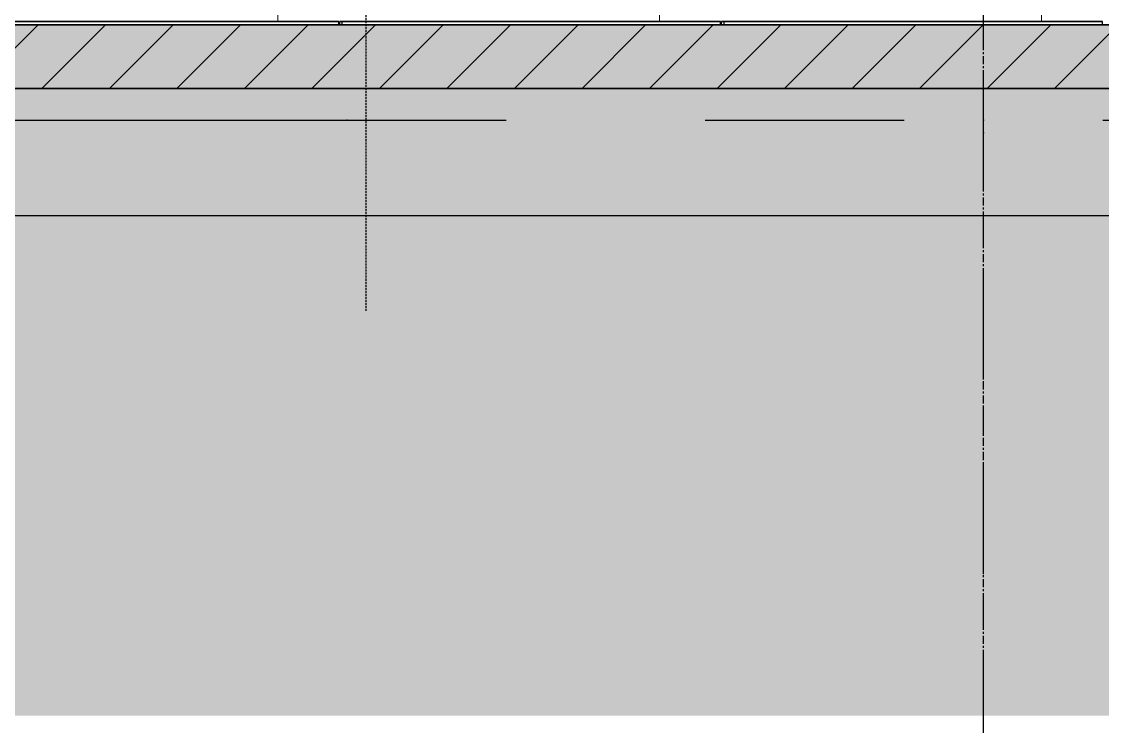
# Model space of a CAD drawing. Header units: millimetres. Extents: x -4391136 to -1798569, y -886572 to -291056.
# Drawn here: x -2376742 to -2375044, y -395694 to -394585 of the extents above; entities that cross this region are included whole.
import ezdxf
from ezdxf.enums import TextEntityAlignment as Align

# ---------------------------------------------------------------- set-up
doc = ezdxf.new("R2010")
doc.units = ezdxf.units.MM
doc.set_wipeout_variables(frame=1)
for name, pattern in [('CENTER', [50.8, 31.75, -6.35, 6.35, -6.35]), ('Grid Line', [22.225, 12.7, -3.175, 3.175, -3.175]), ('HIDDEN2', [4.7625, 3.175, -1.5875]), ('TA_GL_000.70000', [1.925, 0.7, -0.175, 0.175, -0.175, 0.7]), ('TA_GL_005.00000', [13.75, 5, -1.25, 1.25, -1.25, 5])]:
    doc.linetypes.add(name, pattern=pattern)
doc.layers.add('000 - 0_HIDE_OBJ_FRAMING_DEF_DIMS', color=7, linetype='Continuous', plot=False)
for name, color, linetype in [('000 - 0_SYM_DWG_GRID-BUBBLE_MAIN_COLOR_1', 7, 'Continuous'), ('000 - 0_SYM_DWG_GRIDLINE_MAIN_COLOR_251', 7, 'Continuous'), ('000 - 0_SYM_DWG_LEVEL_TEXT', 7, 'Continuous'), ('000 - CONCRETE_COL_CUT_COLOR_1', 7, 'Continuous'), ('000 - CONCRETE_COL_CUT_COLOR_3', 7, 'Continuous'), ('000 - CONCRETE_COL_CUT_COLOR_5', 7, 'Continuous'), ('000 - CONCRETE_COL_HATCH_', 7, 'Continuous'), ('000 - CONCRETE_COL_WIPEOUT_', 7, 'Continuous'), ('000 - CONCRETE_EX_BUILDING_MAIN_COLOR_1', 7, 'Continuous'), ('000 - GRID', 7, 'CENTER')]:
    doc.layers.add(name, color=color, linetype=linetype)
doc.styles.add('Arial', font='arial.ttf', dxfattribs={"height": 1500})
doc.styles.add('Arial_1', font='arial.ttf', dxfattribs={"height": 2000})
doc.styles.add('TA', font='', dxfattribs={"height": 4.5})
doc.styles.get('TA').set_extended_font_data('Cordia New')

# ---------------------------------------------------------------- blocks, each defined once
blk = doc.blocks.new('*U2081')
at = {"layer": '000 - 0_SYM_DWG_GRIDLINE_MAIN_COLOR_251', "color": 7, "linetype": 'ByBlock', "ltscale": 5}
blk.add_line((20, 0), (-295.4, 0), dxfattribs=at)
at = {"layer": '000 - 0_SYM_DWG_GRIDLINE_MAIN_COLOR_251', "color": 7}
blk.add_point((0, 0), dxfattribs=at)
at = {"color": 7, "style": 'TA', "flags": 1}
blk.add_attdef('LOCATION', (6, -6), '', height=4.5, rotation=270, dxfattribs=at)
at = {"layer": '000 - 0_SYM_DWG_GRID-BUBBLE_MAIN_COLOR_1', "color": 7, "style": 'Arial'}
blk.add_attdef('GRID-HEAD', text='', height=4, rotation=90, dxfattribs=at).set_placement((41.25, 0), align=Align.MIDDLE_CENTER)
blk = doc.blocks.new('*U1703')
at = {"color": 7}
blk.add_point((0, 0), dxfattribs=at)
at = {"layer": '000 - 0_SYM_DWG_LEVEL_TEXT', "color": 7, "style": 'Arial_1'}
for tag, p in [('LV_NAME_1', (-151.775, 11.925)), ('LV_NAME_2', (-151.787, 6.835)), ('LV_NAME_3', (-151.798, 1.744))]:
    blk.add_attdef(tag, p, '', height=3, dxfattribs=at)
blk = doc.blocks.new('*U2082')
at = {"layer": '000 - 0_SYM_DWG_GRIDLINE_MAIN_COLOR_251', "color": 7, "linetype": 'ByBlock', "ltscale": 5}
blk.add_line((20, 0), (-494.694, 0), dxfattribs=at)
at = {"layer": '000 - 0_SYM_DWG_GRIDLINE_MAIN_COLOR_251', "color": 7}
blk.add_point((0, 0), dxfattribs=at)
at = {"color": 7, "style": 'TA', "flags": 1}
blk.add_attdef('LOCATION', (6, -6), '', height=4.5, rotation=270, dxfattribs=at)
blk = doc.blocks.new('W-1-PP17-ENT2_REV00_20260527-170750_ELEVATION_4_DIMS')
at = {"color": 7, "xscale": 50, "yscale": 50, "zscale": 50}
blk.add_blockref('*U1703', (0, 101090), dxfattribs=at)
at = {"layer": '000 - 0_SYM_DWG_GRIDLINE_MAIN_COLOR_251', "color": 7, "linetype": 'TA_GL_005.00000', "xscale": 50, "yscale": 50, "zscale": 50, "rotation": 180}
blk.add_blockref('*U2082', (-1000, 101090), dxfattribs=at)
at = {"layer": '000 - GRID', "color": 7, "linetype": 'TA_GL_000.70000', "xscale": 50.00000000000038, "yscale": 50.00000000000038, "zscale": 50.00000000000038, "rotation": 270}
blk.add_blockref('*U2081', (0, 101070), dxfattribs=at)
blk = doc.blocks.new('W-1-PP17-ENT2_REV00_20260527-170750_ELEVATION_4_ST')
at = {"layer": '000 - 0_HIDE_OBJ_FRAMING_DEF_DIMS', "color": 7, "linetype": 'Grid Line'}
blk.add_line((0, 100000), (0, 117795.9), dxfattribs=at)
at = {"layer": '000 - CONCRETE_EX_BUILDING_MAIN_COLOR_1', "color": 7, "linetype": 'HIDDEN2', "lineweight": -3}
blk.add_line((-970, 100790), (-970, 102290), dxfattribs=at)
blk = doc.blocks.new('*U1826')
at = {"layer": '000 - CONCRETE_COL_HATCH_'}
h = blk.add_hatch(dxfattribs=at)
h.set_pattern_fill('EARTH', scale=0.5, angle=45)
h.set_pattern_definition([(45, (-51429.9847, -845959.6076), (0, 4.49012806), [3.175, -3.175]), (45, (-51430.8266, -845958.7657), (0, 4.49012806), [3.175, -3.175]), (45, (-51431.6685, -845957.9238), (0, 4.49012806), [3.175, -3.175]), (135, (-51431.6685, -845957.3625), (-4.49012806, 0), [3.175, -3.175]), (135, (-51430.8266, -845956.5206), (-4.49012806, 0), [3.175, -3.175]), (135, (-51429.9847, -845955.6787), (-4.49012806, 0), [3.175, -3.175])])
h.paths.add_polyline_path([(0, 0), (11704.1, 0), (11704.1, 451.2), (9960.4, 451.2), (9960.4, 636.2), (-2223.8, 636.2), (-15483.5, 786.2), (-19506.8, 786.2), (-19506.8, 0), (-975.3, 0)])
blk = doc.blocks.new('Earth Pit - Earth Pit-19125014-ENTRANCE 2 - ENLARGE ELEVATION 4')
at = {"layer": '000 - CONCRETE_EX_BUILDING_MAIN_COLOR_1', "color": 7}
for p, q in [((495378.9, 101245), (495078.9, 101245)), ((495078.9, 101245), (495378.9, 101245)), ((495348.9, 101245), (495108.9, 101245)), ((495318.9, 101245), (495138.9, 101245)), ((495288.9, 101245), (495168.9, 101245)), ((495258.9, 101245), (495198.9, 101245))]:
    blk.add_line(p, q, dxfattribs=at)
blk = doc.blocks.new('DPA_Drainage Gutter_Landscape PP17_REV B - DPA_Drainage Gutter_Landscape PP17_REV B-36085769-ENTRANCE 2 - ENLARGE ELEVATION 4')
at = {"layer": '000 - CONCRETE_EX_BUILDING_MAIN_COLOR_1', "color": 7}
for p, q in [((495632.7, 101245), (495037.7, 101245)), ((495041, 101245), (495636, 101245)), ((495146.9, 101245), (495116.9, 101245)), ((495118.4, 101245), (495148.4, 101245)), ((495148.3, 101245), (495118.4, 101245)), ((495149.9, 101245), (495119.9, 101245)), ((495148.3, 101245), (495146.9, 101245)), ((495148.4, 101245), (495149.9, 101245)), ((495155.3, 101245), (495153.9, 101245)), ((495153.9, 101245), (495183.9, 101245)), ((495155.3, 101245), (495185.3, 101245)), ((495156.9, 101245), (495155.4, 101245)), ((495155.4, 101245), (495185.4, 101245)), ((495186.9, 101245), (495156.9, 101245)), ((495185.3, 101245), (495183.9, 101245)), ((495185.4, 101245), (495186.9, 101245)), ((495192.3, 101245), (495190.9, 101245)), ((495220.9, 101245), (495190.9, 101245)), ((495222.3, 101245), (495192.3, 101245)), ((495193.9, 101245), (495192.4, 101245)), ((495192.4, 101245), (495222.4, 101245)), ((495223.9, 101245), (495193.9, 101245)), ((495222.3, 101245), (495220.9, 101245)), ((495222.4, 101245), (495223.9, 101245)), ((495229.3, 101245), (495227.9, 101245)), ((495227.9, 101245), (495257.9, 101245)), ((495229.3, 101245), (495259.3, 101245)), ((495230.9, 101245), (495229.4, 101245)), ((495229.4, 101245), (495259.4, 101245)), ((495260.9, 101245), (495230.9, 101245)), ((495259.3, 101245), (495257.9, 101245)), ((495259.4, 101245), (495260.9, 101245)), ((495266.3, 101245), (495264.9, 101245)), ((495294.9, 101245), (495264.9, 101245)), ((495296.3, 101245), (495266.3, 101245)), ((495267.9, 101245), (495266.4, 101245)), ((495266.4, 101245), (495296.4, 101245)), ((495297.9, 101245), (495267.9, 101245)), ((495296.3, 101245), (495294.9, 101245)), ((495296.4, 101245), (495297.9, 101245)), ((495303.3, 101245), (495301.9, 101245)), ((495301.9, 101245), (495331.9, 101245)), ((495303.3, 101245), (495333.3, 101245)), ((495304.9, 101245), (495303.4, 101245)), ((495303.4, 101245), (495333.4, 101245)), ((495334.9, 101245), (495304.9, 101245)), ((495333.3, 101245), (495331.9, 101245)), ((495333.4, 101245), (495334.9, 101245)), ((495338.9, 101245), (495368.9, 101245)), ((495338.9, 101245), (495340.3, 101245)), ((495340.3, 101245), (495370.3, 101245)), ((495341.9, 101245), (495340.4, 101245)), ((495340.4, 101245), (495370.4, 101245)), ((495371.9, 101245), (495341.9, 101245)), ((495368.9, 101245), (495370.3, 101245)), ((495370.4, 101245), (495371.9, 101245)), ((495375.9, 101245), (495377.3, 101245)), ((495405.9, 101245), (495375.9, 101245)), ((495407.3, 101245), (495377.3, 101245)), ((495377.4, 101245), (495407.4, 101245)), ((495378.9, 101245), (495377.4, 101245)), ((495408.9, 101245), (495378.9, 101245)), ((495405.9, 101245), (495407.3, 101245)), ((495407.4, 101245), (495408.9, 101245)), ((495412.9, 101245), (495442.9, 101245)), ((495412.9, 101245), (495414.3, 101245)), ((495414.3, 101245), (495444.3, 101245)), ((495415.9, 101245), (495414.4, 101245)), ((495414.4, 101245), (495444.4, 101245)), ((495445.9, 101245), (495415.9, 101245)), ((495442.9, 101245), (495444.3, 101245)), ((495444.4, 101245), (495445.9, 101245)), ((495449.9, 101245), (495451.3, 101245)), ((495479.9, 101245), (495449.9, 101245)), ((495481.3, 101245), (495451.3, 101245)), ((495451.4, 101245), (495481.4, 101245)), ((495452.9, 101245), (495451.4, 101245)), ((495482.9, 101245), (495452.9, 101245)), ((495479.9, 101245), (495481.3, 101245)), ((495481.9, 101245), (495482.9, 101245)), ((495486.9, 101245), (495516.9, 101245)), ((495486.9, 101245), (495488.3, 101245)), ((495488.3, 101245), (495518.3, 101245)), ((495489.9, 101245), (495488.4, 101245)), ((495488.4, 101245), (495518.4, 101245)), ((495519.9, 101245), (495489.9, 101245)), ((495516.9, 101245), (495518.3, 101245)), ((495518.4, 101245), (495519.9, 101245)), ((495523.9, 101245), (495525.3, 101245)), ((495553.9, 101245), (495523.9, 101245)), ((495555.3, 101245), (495525.3, 101245)), ((495525.4, 101245), (495555.4, 101245)), ((495526.9, 101245), (495525.4, 101245)), ((495556.9, 101245), (495526.9, 101245)), ((495553.9, 101245), (495555.3, 101245)), ((495555.4, 101245), (495556.9, 101245)), ((495560.9, 101245), (495590.9, 101245)), ((495560.9, 101245), (495562.3, 101245)), ((495562.3, 101245), (495592.3, 101245)), ((495563.9, 101245), (495562.4, 101245)), ((495562.4, 101245), (495592.4, 101245)), ((495593.9, 101245), (495563.9, 101245)), ((495590.9, 101245), (495592.3, 101245)), ((495592.4, 101245), (495593.9, 101245)), ((495597.9, 101245), (495625.9, 101245)), ((495599.3, 101245), (495597.9, 101245)), ((495627.3, 101245), (495599.3, 101245)), ((495600.9, 101245), (495599.4, 101245)), ((495599.4, 101245), (495627.4, 101245)), ((495628.9, 101245), (495600.9, 101245)), ((495625.9, 101245), (495627.3, 101245)), ((495627.4, 101245), (495628.9, 101245)), ((495636, 101245), (495632.7, 101245)), ((495636, 101240), (495636, 101245)), ((496232.4, 101245), (495637.4, 101245)), ((495637.4, 101245), (495640.8, 101245)), ((495637.4, 101240), (495637.4, 101245)), ((495640.8, 101245), (496235.8, 101245)), ((495640.8, 101245), (495640.8, 101240)), ((495646.1, 101245), (495644.6, 101245)), ((495644.6, 101245), (495672.6, 101245)), ((495674.1, 101245), (495646.1, 101245)), ((495647.7, 101245), (495646.2, 101245)), ((495646.2, 101245), (495674.2, 101245)), ((495675.7, 101245), (495647.7, 101245)), ((495672.6, 101245), (495674.1, 101245)), ((495674.2, 101245), (495675.7, 101245)), ((495681.1, 101245), (495679.6, 101245)), ((495679.6, 101245), (495709.6, 101245)), ((495681.1, 101245), (495711.1, 101245)), ((495682.7, 101245), (495681.2, 101245)), ((495681.2, 101245), (495711.2, 101245)), ((495712.7, 101245), (495682.7, 101245)), ((495711.1, 101245), (495709.6, 101245)), ((495711.2, 101245), (495712.7, 101245)), ((495718.1, 101245), (495716.6, 101245)), ((495746.6, 101245), (495716.6, 101245)), ((495748.1, 101245), (495718.1, 101245)), ((495719.7, 101245), (495718.2, 101245)), ((495718.2, 101245), (495748.2, 101245)), ((495749.7, 101245), (495719.7, 101245)), ((495748.1, 101245), (495746.6, 101245)), ((495748.2, 101245), (495749.7, 101245)), ((495755.1, 101245), (495753.6, 101245)), ((495753.6, 101245), (495783.6, 101245)), ((495755.1, 101245), (495785.1, 101245)), ((495756.7, 101245), (495755.2, 101245)), ((495755.2, 101245), (495785.2, 101245)), ((495786.6, 101245), (495756.7, 101245)), ((495785.1, 101245), (495783.6, 101245)), ((495785.2, 101245), (495786.6, 101245)), ((495792.1, 101245), (495790.6, 101245)), ((495820.6, 101245), (495790.6, 101245)), ((495822.1, 101245), (495792.1, 101245)), ((495793.6, 101245), (495792.2, 101245)), ((495792.2, 101245), (495822.2, 101245)), ((495823.6, 101245), (495793.6, 101245)), ((495822.1, 101245), (495820.6, 101245)), ((495822.2, 101245), (495823.6, 101245)), ((495829.1, 101245), (495827.6, 101245)), ((495827.6, 101245), (495857.6, 101245)), ((495829.1, 101245), (495859.1, 101245)), ((495830.6, 101245), (495829.2, 101245)), ((495829.2, 101245), (495859.2, 101245)), ((495860.6, 101245), (495830.6, 101245)), ((495859.1, 101245), (495857.6, 101245)), ((495859.2, 101245), (495860.6, 101245)), ((495866.1, 101245), (495864.6, 101245)), ((495894.6, 101245), (495864.6, 101245)), ((495896.1, 101245), (495866.1, 101245)), ((495867.6, 101245), (495866.2, 101245)), ((495866.2, 101245), (495896.2, 101245)), ((495897.6, 101245), (495867.6, 101245)), ((495896.1, 101245), (495894.6, 101245)), ((495896.2, 101245), (495897.6, 101245)), ((495903.1, 101245), (495901.6, 101245)), ((495901.6, 101245), (495931.6, 101245)), ((495903.1, 101245), (495933.1, 101245)), ((495904.6, 101245), (495903.2, 101245)), ((495903.2, 101245), (495933.2, 101245)), ((495934.6, 101245), (495904.6, 101245)), ((495933.1, 101245), (495931.6, 101245)), ((495933.2, 101245), (495934.6, 101245)), ((495938.6, 101245), (495968.6, 101245)), ((495938.6, 101245), (495940.1, 101245)), ((495940.1, 101245), (495969.6, 101245)), ((495941.6, 101245), (495940.2, 101245)), ((495940.2, 101245), (495970.2, 101245)), ((495971.6, 101245), (495941.6, 101245)), ((495968.6, 101245), (495969.6, 101245)), ((495970.2, 101245), (495971.6, 101245)), ((495975.6, 101245), (495977.1, 101245)), ((496005.6, 101245), (495975.6, 101245)), ((496007.1, 101245), (495977.1, 101245)), ((495977.2, 101245), (496007.2, 101245)), ((495978.6, 101245), (495977.2, 101245)), ((496008.6, 101245), (495978.6, 101245)), ((496005.6, 101245), (496007.1, 101245)), ((496007.2, 101245), (496008.6, 101245)), ((496012.6, 101245), (496042.6, 101245)), ((496012.6, 101245), (496014.1, 101245)), ((496014.1, 101245), (496044.1, 101245)), ((496015.6, 101245), (496014.2, 101245)), ((496014.2, 101245), (496044.2, 101245)), ((496045.6, 101245), (496015.6, 101245)), ((496042.6, 101245), (496044.1, 101245)), ((496044.2, 101245), (496045.6, 101245)), ((496049.6, 101245), (496051.1, 101245)), ((496079.6, 101245), (496049.6, 101245)), ((496081.1, 101245), (496051.1, 101245)), ((496051.2, 101245), (496081.2, 101245)), ((496052.6, 101245), (496051.2, 101245)), ((496082.6, 101245), (496052.6, 101245)), ((496079.6, 101245), (496081.1, 101245)), ((496081.2, 101245), (496082.6, 101245)), ((496086.6, 101245), (496116.6, 101245)), ((496086.6, 101245), (496088.1, 101245)), ((496088.1, 101245), (496118.1, 101245)), ((496089.6, 101245), (496088.2, 101245)), ((496088.2, 101245), (496118.2, 101245)), ((496119.6, 101245), (496089.6, 101245)), ((496116.6, 101245), (496118.1, 101245)), ((496118.2, 101245), (496119.6, 101245)), ((496123.6, 101245), (496125.1, 101245)), ((496153.6, 101245), (496123.6, 101245)), ((496155.1, 101245), (496125.1, 101245)), ((496125.2, 101245), (496155.2, 101245)), ((496126.6, 101245), (496125.2, 101245)), ((496156.6, 101245), (496126.6, 101245)), ((496153.6, 101245), (496155.1, 101245)), ((496155.2, 101245), (496156.6, 101245)), ((496160.6, 101245), (496190.6, 101245)), ((496160.6, 101245), (496162.1, 101245)), ((496162.1, 101245), (496192.1, 101245)), ((496163.6, 101245), (496162.2, 101245)), ((496162.2, 101245), (496192.2, 101245)), ((496193.6, 101245), (496163.6, 101245)), ((496190.6, 101245), (496192.1, 101245)), ((496192.2, 101245), (496193.6, 101245)), ((496197.6, 101245), (496225.6, 101245)), ((496199.1, 101245), (496197.6, 101245)), ((496227.1, 101245), (496199.1, 101245)), ((496200.6, 101245), (496199.2, 101245)), ((496199.2, 101245), (496227.2, 101245)), ((496228.6, 101245), (496200.6, 101245)), ((496225.6, 101245), (496227.1, 101245)), ((496227.2, 101245), (496228.6, 101245)), ((496235.8, 101245), (496232.4, 101245)), ((496235.8, 101240), (496235.8, 101245)), ((496832.2, 101245), (496237.2, 101245)), ((496237.2, 101245), (496240.6, 101245)), ((496237.2, 101240), (496237.2, 101245)), ((496240.6, 101245), (496835.6, 101245)), ((496240.6, 101245), (496240.6, 101240)), ((496245.9, 101245), (496244.4, 101245)), ((496244.4, 101245), (496272.4, 101245)), ((496273.9, 101245), (496245.9, 101245)), ((496247.4, 101245), (496245.9, 101245)), ((496245.9, 101245), (496273.9, 101245)), ((496275.4, 101245), (496247.4, 101245)), ((496272.4, 101245), (496273.9, 101245)), ((496273.9, 101245), (496275.4, 101245)), ((496280.9, 101245), (496279.4, 101245)), ((496279.4, 101245), (496309.4, 101245)), ((496282.4, 101245), (496280.9, 101245)), ((496280.9, 101245), (496310.9, 101245)), ((496280.9, 101245), (496310.9, 101245)), ((496312.4, 101245), (496282.4, 101245)), ((496310.9, 101245), (496309.4, 101245)), ((496310.9, 101245), (496312.4, 101245)), ((496317.9, 101245), (496316.4, 101245)), ((496346.4, 101245), (496316.4, 101245)), ((496319.4, 101245), (496317.9, 101245)), ((496317.9, 101245), (496347.9, 101245)), ((496347.9, 101245), (496317.9, 101245)), ((496349.4, 101245), (496319.4, 101245)), ((496347.9, 101245), (496346.4, 101245)), ((496347.9, 101245), (496349.4, 101245)), ((496354.9, 101245), (496353.4, 101245)), ((496353.4, 101245), (496383.4, 101245)), ((496356.4, 101245), (496354.9, 101245)), ((496354.9, 101245), (496384.9, 101245)), ((496354.9, 101245), (496384.9, 101245)), ((496386.4, 101245), (496356.4, 101245)), ((496384.9, 101245), (496383.4, 101245)), ((496384.9, 101245), (496386.4, 101245)), ((496391.9, 101245), (496390.4, 101245)), ((496420.4, 101245), (496390.4, 101245)), ((496393.4, 101245), (496391.9, 101245)), ((496391.9, 101245), (496421.9, 101245)), ((496421.9, 101245), (496391.9, 101245)), ((496423.4, 101245), (496393.4, 101245)), ((496421.9, 101245), (496420.4, 101245)), ((496421.9, 101245), (496423.4, 101245)), ((496428.9, 101245), (496427.4, 101245)), ((496427.4, 101245), (496457.2, 101245)), ((496430.4, 101245), (496428.9, 101245)), ((496428.9, 101245), (496458.9, 101245)), ((496428.9, 101245), (496458.9, 101245)), ((496460.4, 101245), (496430.4, 101245)), ((496458.9, 101245), (496457.4, 101245)), ((496458.9, 101245), (496460.4, 101245)), ((496465.9, 101245), (496464.4, 101245)), ((496494.4, 101245), (496464.4, 101245)), ((496467.4, 101245), (496465.9, 101245)), ((496465.9, 101245), (496495.9, 101245)), ((496495.9, 101245), (496465.9, 101245)), ((496497.4, 101245), (496467.4, 101245)), ((496495.9, 101245), (496494.4, 101245)), ((496495.9, 101245), (496497.4, 101245)), ((496502.9, 101245), (496501.4, 101245)), ((496501.4, 101245), (496531.4, 101245)), ((496504.4, 101245), (496502.9, 101245)), ((496502.9, 101245), (496532.9, 101245)), ((496502.9, 101245), (496532.9, 101245)), ((496534.4, 101245), (496504.4, 101245)), ((496532.9, 101245), (496531.4, 101245)), ((496532.9, 101245), (496534.4, 101245)), ((496538.4, 101245), (496568.4, 101245)), ((496538.4, 101245), (496539.9, 101245)), ((496541.4, 101245), (496539.9, 101245)), ((496539.9, 101245), (496569.9, 101245)), ((496539.9, 101245), (496569.9, 101245)), ((496571.4, 101245), (496541.4, 101245)), ((496568.4, 101245), (496569.9, 101245)), ((496569.9, 101245), (496571.4, 101245)), ((496575.4, 101245), (496576.9, 101245)), ((496605.4, 101245), (496575.4, 101245)), ((496576.9, 101245), (496606.9, 101245)), ((496578.4, 101245), (496576.9, 101245)), ((496606.9, 101245), (496576.9, 101245)), ((496608.4, 101245), (496578.4, 101245)), ((496605.4, 101245), (496606.9, 101245)), ((496606.9, 101245), (496608.4, 101245)), ((496612.4, 101245), (496642.4, 101245)), ((496612.4, 101245), (496613.9, 101245)), ((496615.4, 101245), (496613.9, 101245)), ((496613.9, 101245), (496643.9, 101245)), ((496613.9, 101245), (496643.9, 101245)), ((496645.4, 101245), (496615.4, 101245)), ((496642.4, 101245), (496643.9, 101245)), ((496643.9, 101245), (496645.4, 101245)), ((496649.4, 101245), (496650.9, 101245)), ((496679.4, 101245), (496649.4, 101245)), ((496650.9, 101245), (496680.9, 101245)), ((496652.4, 101245), (496650.9, 101245)), ((496680.9, 101245), (496650.9, 101245)), ((496682.4, 101245), (496652.4, 101245)), ((496679.4, 101245), (496680.9, 101245)), ((496680.9, 101245), (496682.4, 101245)), ((496686.4, 101245), (496716.4, 101245)), ((496686.4, 101245), (496687.9, 101245)), ((496689.4, 101245), (496687.9, 101245)), ((496687.9, 101245), (496717.9, 101245)), ((496687.9, 101245), (496717.9, 101245)), ((496719.4, 101245), (496689.4, 101245)), ((496716.4, 101245), (496717.9, 101245)), ((496717.9, 101245), (496719.4, 101245)), ((496723.4, 101245), (496724.9, 101245)), ((496753.4, 101245), (496723.4, 101245)), ((496724.9, 101245), (496754.9, 101245)), ((496726.4, 101245), (496724.9, 101245)), ((496754.9, 101245), (496724.9, 101245)), ((496756.4, 101245), (496726.4, 101245)), ((496753.4, 101245), (496754.9, 101245)), ((496754.9, 101245), (496756.4, 101245)), ((496760.4, 101245), (496790.4, 101245)), ((496760.4, 101245), (496761.9, 101245)), ((496763.4, 101245), (496761.9, 101245)), ((496761.9, 101245), (496791.9, 101245)), ((496761.9, 101245), (496791.9, 101245)), ((496793.4, 101245), (496763.4, 101245)), ((496790.4, 101245), (496791.9, 101245)), ((496791.9, 101245), (496793.4, 101245)), ((496797.4, 101245), (496825.4, 101245)), ((496798.9, 101245), (496797.4, 101245)), ((496826.9, 101245), (496798.9, 101245)), ((496800.4, 101245), (496798.9, 101245)), ((496798.9, 101245), (496826.9, 101245)), ((496828.4, 101245), (496800.4, 101245)), ((496825.4, 101245), (496826.9, 101245)), ((496826.9, 101245), (496828.4, 101245)), ((496835.6, 101245), (496832.2, 101245)), ((496835.6, 101240), (496835.6, 101245))]:
    blk.add_line(p, q, dxfattribs=at)
blk = doc.blocks.new('DPA_Drainage Gutter_Landscape PP17_REV B - DPA_Drainage Gutter_Landscape PP17_REV B-V128-ENTRANCE 2 - ENLARGE ELEVATION 4')
at = {"layer": '000 - CONCRETE_EX_BUILDING_MAIN_COLOR_1', "color": 7}
for p, q in [((495047.1, 101245), (494452.1, 101245)), ((494452.1, 101245), (495047.1, 101245)), ((494487.1, 101245), (494459.1, 101245)), ((494459.1, 101245), (494487.1, 101245)), ((494459.1, 101245), (494487.1, 101245)), ((494487.1, 101245), (494459.1, 101245)), ((494494.1, 101245), (494524.1, 101245)), ((494524.1, 101245), (494494.1, 101245)), ((494524.1, 101245), (494494.1, 101245)), ((494524.1, 101245), (494494.1, 101245)), ((494561.1, 101245), (494531.1, 101245)), ((494531.1, 101245), (494561.1, 101245)), ((494531.1, 101245), (494561.1, 101245)), ((494531.1, 101245), (494561.1, 101245)), ((494568.1, 101245), (494598, 101245)), ((494598, 101245), (494568.1, 101245)), ((494598, 101245), (494568.1, 101245)), ((494598, 101245), (494568.1, 101245)), ((494635.1, 101245), (494605.1, 101245)), ((494605.1, 101245), (494635.1, 101245)), ((494605.1, 101245), (494635.1, 101245)), ((494605.1, 101245), (494635.1, 101245)), ((494642.1, 101245), (494672.1, 101245)), ((494672.1, 101245), (494642.1, 101245)), ((494672.1, 101245), (494642.1, 101245)), ((494672.1, 101245), (494642.1, 101245)), ((494709.1, 101245), (494679.1, 101245)), ((494679.1, 101245), (494709.1, 101245)), ((494679.1, 101245), (494709.1, 101245)), ((494679.1, 101245), (494709.1, 101245)), ((494716.1, 101245), (494746.1, 101245)), ((494746.1, 101245), (494716.1, 101245)), ((494746.1, 101245), (494716.1, 101245)), ((494746.1, 101245), (494716.1, 101245)), ((494753.1, 101245), (494783.1, 101245)), ((494783.1, 101245), (494753.1, 101245)), ((494783.1, 101245), (494753.1, 101245)), ((494783.1, 101245), (494753.1, 101245)), ((494820.1, 101245), (494790.1, 101245)), ((494790.1, 101245), (494820.1, 101245)), ((494790.1, 101245), (494820.1, 101245)), ((494790.1, 101245), (494820.1, 101245)), ((494827.1, 101245), (494857.1, 101245)), ((494857.1, 101245), (494827.1, 101245)), ((494857.1, 101245), (494827.1, 101245)), ((494857.1, 101245), (494827.1, 101245)), ((494894.1, 101245), (494864.1, 101245)), ((494864.1, 101245), (494894.1, 101245)), ((494864.1, 101245), (494894.1, 101245)), ((494864.1, 101245), (494894.1, 101245)), ((494901.1, 101245), (494931.1, 101245)), ((494931.1, 101245), (494901.1, 101245)), ((494931.1, 101245), (494901.1, 101245)), ((494931.1, 101245), (494901.1, 101245)), ((494968.1, 101245), (494938.1, 101245)), ((494938.1, 101245), (494968.1, 101245)), ((494938.1, 101245), (494968.1, 101245)), ((494938.1, 101245), (494968.1, 101245)), ((494975.1, 101245), (495005.1, 101245)), ((495005.1, 101245), (494975.1, 101245)), ((495005.1, 101245), (494975.1, 101245)), ((495005.1, 101245), (494975.1, 101245)), ((495040.1, 101245), (495012.1, 101245)), ((495012.1, 101245), (495040.1, 101245)), ((495040.1, 101245), (495012.1, 101245)), ((495012.1, 101245), (495040.1, 101245)), ((495528.9, 101245), (495051.9, 101245)), ((495051.9, 101245), (495528.9, 101245)), ((495086.9, 101245), (495058.9, 101245)), ((495058.9, 101245), (495086.9, 101245)), ((495058.9, 101245), (495086.9, 101245)), ((495086.9, 101245), (495058.9, 101245)), ((495093.9, 101245), (495123.9, 101245)), ((495123.9, 101245), (495093.9, 101245)), ((495123.9, 101245), (495093.9, 101245)), ((495123.9, 101245), (495093.9, 101245)), ((495160.9, 101245), (495130.9, 101245)), ((495130.9, 101245), (495160.9, 101245)), ((495130.9, 101245), (495160.9, 101245)), ((495130.9, 101245), (495160.9, 101245)), ((495167.9, 101245), (495197.9, 101245)), ((495197.9, 101245), (495167.9, 101245)), ((495197.9, 101245), (495167.9, 101245)), ((495197.9, 101245), (495167.9, 101245)), ((495234.9, 101245), (495204.9, 101245)), ((495204.9, 101245), (495234.9, 101245)), ((495204.9, 101245), (495234.9, 101245)), ((495204.9, 101245), (495234.9, 101245)), ((495241.9, 101245), (495271.9, 101245)), ((495271.9, 101245), (495241.9, 101245)), ((495271.9, 101245), (495241.9, 101245)), ((495271.9, 101245), (495241.9, 101245)), ((495308.9, 101245), (495278.9, 101245)), ((495278.9, 101245), (495308.9, 101245)), ((495278.9, 101245), (495308.9, 101245)), ((495278.9, 101245), (495308.9, 101245)), ((495315.9, 101245), (495345.9, 101245)), ((495345.9, 101245), (495315.9, 101245)), ((495345.9, 101245), (495315.9, 101245)), ((495345.9, 101245), (495315.9, 101245)), ((495352.9, 101245), (495382.9, 101245)), ((495382.9, 101245), (495352.9, 101245)), ((495382.9, 101245), (495352.9, 101245)), ((495382.9, 101245), (495352.9, 101245)), ((495419.9, 101245), (495389.9, 101245)), ((495389.9, 101245), (495419.9, 101245)), ((495389.9, 101245), (495419.9, 101245)), ((495389.9, 101245), (495419.9, 101245)), ((495426.9, 101245), (495456.9, 101245)), ((495456.9, 101245), (495426.9, 101245)), ((495456.9, 101245), (495426.9, 101245)), ((495456.9, 101245), (495426.9, 101245)), ((495493.9, 101245), (495463.9, 101245)), ((495463.9, 101245), (495493.9, 101245)), ((495463.9, 101245), (495493.9, 101245)), ((495463.9, 101245), (495493.9, 101245)), ((495500.9, 101245), (495528.9, 101245)), ((495528.9, 101245), (495500.9, 101245)), ((495528.9, 101245), (495500.9, 101245)), ((495528.9, 101245), (495500.9, 101245))]:
    blk.add_line(p, q, dxfattribs=at)
blk = doc.blocks.new('*U1830')
at = {"layer": '000 - CONCRETE_COL_HATCH_'}
h = blk.add_hatch(dxfattribs=at)
h.set_pattern_fill('AR-CONC', scale=0.04)
h.set_pattern_definition([(50, (443180.158, -852880.392), (7.28738676, -0.63756342), [0.762, -8.382]), (355, (443180.158, -852880.392), (-1.409736857, 7.64227381), [0.6096, -6.705623367]), (100.4514447, (443180.765, -852880.445), (5.877649884, 7.004710076), [0.64760035, -7.123609784]), (46.1842, (443180.158, -852878.36), (10.843161636, -1.68169312), [1.143, -12.573]), (96.6355576, (443181.061, -852878.5), (9.49616536, 9.89704498), [0.97140093, -10.68542433]), (351.1841512, (443180.158, -852878.36), (9.49616536, 9.89704498), [0.91439868, -10.05838928]), (21, (443181.174, -852878.868), (6.06457565, -4.090607927), [0.762, -8.382]), (326, (443181.174, -852878.868), (2.472081134, 7.367518645), [0.6096, -6.7056]), (71.451445, (443181.679, -852879.209), (8.53665677, 3.276910755), [0.64760035, -7.123597504]), (37.5, (443180.1578, -852880.392), (0.12354413, 3.382201555), [0, -6.62432, 0, -6.8072, 0, -6.731]), (7.5, (443180.1578, -852880.392), (2.6727865, 4.007222993), [0, -3.88112, 0, -6.47192, 0, -2.5654]), (327.5, (443177.892, -852880.392), (5.423623807, -0.22914976), [0, -2.54, 0, -7.9248, 0, -10.5156]), (317.5, (443176.876, -852880.392), (5.925167255, 1.017059641), [0, -3.302, 0, -5.26288, 0, -7.4676])])
h.paths.add_polyline_path([(0, 0), (0, 400), (-300, 400), (-300, 0), (-350, 0), (-350, -200), (2596.4, -200), (15860, -350), (28014.9, -350), (28014.9, -535), (29758.5, -535), (29758.5, -335), (28214.9, -335), (28214.9, -235), (28207.6, -235), (28207.6, -188.6), (28189.9, -75), (28164.9, -50), (28014.9, -50), (28014.9, -150), (15830.7, -150), (2571, 0)])
at = {"layer": '000 - CONCRETE_COL_CUT_COLOR_1', "color": 7, "lineweight": -2}
for points in [[(-350, -200), (2596.4, -200), (15860, -350)], [(15830.7, -150), (2571, 0), (2571, 0), (2571, 0), (2571, 0), (2571, 0), (2571, 0), (2571, 0), (2571, 0), (2571, 0), (2571, 0), (2571, 0), (2571, 0), (2571, 0), (2571, 0), (2571, 0), (2571, 0), (2571, 0), (2571, 0), (2571, 0), (2571, 0), (2571, 0), (2571, 0), (2571, 0), (2571, 0), (2571, 0), (2571, 0), (2571, 0), (0, 0)]]:
    blk.add_lwpolyline(points, dxfattribs=at)
blk = doc.blocks.new('*U1934')
at = {"layer": '000 - CONCRETE_COL_HATCH_'}
h = blk.add_hatch(dxfattribs=at)
h.set_pattern_fill('ANSI31', scale=0.25)
h.set_pattern_definition([(45, (119004.402, -846056.8266), (-0.5612660076, 0.5612660076), [])])
h.paths.add_polyline_path([(0, 0), (2597, 0), (15860, -150), (28014.9, -150), (28014.9, -50), (26114.9, -50), (15831.8, -50), (2571, 100), (0, 100)])
at = {"layer": '000 - CONCRETE_COL_CUT_COLOR_1', "color": 7}
for points in [[(0, 0), (2597, 0), (15860, -150)], [(15831.8, -50), (2571, 100), (0, 100)]]:
    blk.add_lwpolyline(points, dxfattribs=at)
blk = doc.blocks.new('W-1-PP17-ENT2_REV00_20260527-170750_ELEVATION_4_EX')
at = {"layer": '000 - CONCRETE_EX_BUILDING_MAIN_COLOR_1', "lineweight": 9}
h = blk.add_hatch(dxfattribs=at)
h.set_pattern_fill('FP_1', style=0, pattern_type=2)
h.set_pattern_definition([(90, (22460, 100750), (-600, 4e-14), [])])
h.paths.add_polyline_path([(13740.5, 101090), (14583.7, 101090), (14583.7, 101095), (15179.6, 101095), (15179.6, 101090), (15183.2, 101090), (15183.2, 101095), (15779.1, 101095), (15779.4, 101090), (15782.6, 101090), (15782.6, 101095), (16378.5, 101095), (16378.5, 101090), (16382, 101090), (16382, 101095), (16977.9, 101095), (16977.9, 101090), (16981.4, 101090), (16981.4, 101095), (17577.3, 101095), (17577.3, 101090), (17580.8, 101090), (17580.8, 101095), (18176.7, 101095), (18176.7, 101090), (18180.3, 101090), (18180.3, 101095), (18776.2, 101095), (18776.2, 101090), (18779.7, 101090), (18779.7, 101095), (19375.6, 101095), (19375.6, 101090), (19379.1, 101090), (19379.1, 101095), (19975, 101095), (19975, 101090), (19978.5, 101090), (19978.5, 101095), (20574.4, 101095), (20574.4, 101090), (20578, 101090), (20578, 101095), (21173.9, 101095), (21173.9, 101090), (21177.4, 101090), (21177.4, 101095), (21773.3, 101095), (21773.3, 101090), (21776.8, 101090), (21776.8, 101095), (22325, 101095), (22325, 101340), (-1120, 101340), (-1120, 101245), (-1012.9, 101245), (-1012.9, 101240), (-1011.5, 101240), (-1011.5, 101245), (-413.2, 101245), (-413.2, 101240), (-411.7, 101240), (-411.7, 101245), (186.6, 101245), (186.6, 101240), (200, 101240), (13463, 101090), (13706.8, 101090)])
h.paths.add_polyline_path([(10171.2, 101350), (22325, 101350), (22325, 101990), (-1120, 101990), (-1120, 101350), (10049.3, 101350)])
h = blk.add_hatch(dxfattribs=at)
h.set_pattern_fill('FP_8', style=0, pattern_type=2)
h.set_pattern_definition([(45, (-495080.16, 6e-11), (-53.033009, 53.033009), [])])
h.paths.add_polyline_path([(14316.4, 100990), (23717.9, 100990), (23717.9, 101090), (13434.9, 101090), (174, 101240), (-2397, 101240), (-2397, 101140), (200, 101140), (13463, 100990), (14194.5, 100990)])
h.paths.add_polyline_path([(-2697, 101140), (-2697, 101240), (-2747, 101240), (-2747, 101140)])
at = {"layer": '000 - CONCRETE_EX_BUILDING_MAIN_COLOR_1', "color": 7}
for p, q in [((-2397, 101240), (200, 101240)), ((200, 101240), (-2397, 101240)), ((200, 101240), (-2397, 101240)), ((200, 101240), (-2207, 101240)), ((-1012.9, 101240), (-1011.5, 101240)), ((-1011.5, 101240), (-1012.9, 101240)), ((-413.2, 101240), (-411.7, 101240)), ((-411.7, 101240), (-413.2, 101240)), ((-2747, 101140), (199.4, 101140)), ((199.4, 101140), (-2747, 101140)), ((-2397, 101140), (199.4, 101140))]:
    blk.add_line(p, q, dxfattribs=at)
at = {"color": 7}
blk.add_blockref('*U1826', (15657.5, 100153.8), dxfattribs=at)
at = {"layer": '000 - CONCRETE_EX_BUILDING_MAIN_COLOR_1', "color": 7}
for name in ['DPA_Drainage Gutter_Landscape PP17_REV B - DPA_Drainage Gutter_Landscape PP17_REV B-36085769-ENTRANCE 2 - ENLARGE ELEVATION 4', 'DPA_Drainage Gutter_Landscape PP17_REV B - DPA_Drainage Gutter_Landscape PP17_REV B-V128-ENTRANCE 2 - ENLARGE ELEVATION 4', 'Earth Pit - Earth Pit-19125014-ENTRANCE 2 - ENLARGE ELEVATION 4']:
    blk.add_blockref(name, (-496648.9, 0), dxfattribs=at)
at = {"layer": '000 - CONCRETE_EX_BUILDING_MAIN_COLOR_1', "lineweight": 25}
h = blk.add_hatch(dxfattribs=at)
h.set_pattern_fill('FP_9', style=0, pattern_type=2)
h.set_pattern_definition([(50, (-495080.16, 6e-11), (182.18467, -15.939086), [19.05, -209.55]), (355, (-495080.16, 6e-11), (-35.24243, 191.05661), [15.24, -167.64]), (100.451, (-495064.98, -1.33), (146.9425, 175.11669), [16.19, -178.09]), (46.184, (-495080.16, 50.8), (271.07889, -42.04327), [28.575, -314.325]), (96.636, (-495057.57, 47.3), (237.40251, 247.42721), [24.285, -267.135]), (351.184, (-495080.16, 50.8), (237.4046, 247.42512), [22.86, -251.46]), (21, (-495054.76, 38.1), (151.61488, -102.26552), [19.05, -209.55]), (326, (-495054.76, 38.1), (61.80236, 184.18774), [15.24, -167.64]), (71.451, (-495042.13, 29.58), (213.41706, 81.92137), [16.19, -178.09]), (37.5, (-495080.16, 6e-11), (3.088323, 84.555076), [8.382, -157.226, 8.382, -161.798, -168.275]), (37.5, (-495080.16, 6e-11), (3.088323, 84.555076), [-335.788, 8.382, -159.893]), (7.5, (-495080.16, 6e-11), (66.819438, 100.180747), [8.382, -88.646, 8.382, -153.416, -64.135]), (7.5, (-495080.16, 6e-11), (66.819438, 100.180747), [-258.826, 8.382, -55.753]), (327.5, (-495136.805, 6e-11), (135.590488, -5.728913), [8.382, -55.118, 8.382, -189.738, -262.89]), (327.5, (-495136.805, 6e-11), (135.590488, -5.728913), [-261.62, 8.382, -254.508]), (317.5, (-495162.2, 6e-11), (148.128886, 25.42676), [8.382, -74.168, 8.382, -123.19, -186.69]), (317.5, (-495162.2, 6e-11), (148.128886, 25.42676), [-214.122, 8.382, -178.308])])
h.paths.add_polyline_path([(15413.7, 100790), (25617.9, 100790), (25617.9, 100990), (13433.8, 100990), (174, 101140), (-2747, 101140), (-2747, 100940), (199.4, 100940), (13463, 100790), (15200, 100790)])
at = {"layer": '000 - CONCRETE_EX_BUILDING_MAIN_COLOR_1', "color": 7}
blk.add_line((-2747, 100940), (198.3, 100940), dxfattribs=at)
at = {"layer": '000 - CONCRETE_COL_CUT_COLOR_3', "color": 7}
blk.add_blockref('*U1934', (-2397, 101140), dxfattribs=at)
at = {"layer": '000 - CONCRETE_COL_CUT_COLOR_5', "color": 7}
blk.add_blockref('*U1830', (-2397, 101140), dxfattribs=at)

msp = doc.modelspace()

# ---------------------------------------------------------------- block references
at = {"color": 7}
msp.add_blockref('W-1-PP17-ENT2_REV00_20260527-170750_ELEVATION_4_ST', (-2375230.6, -495830.4), dxfattribs=at)

# ---------------------------------------------------------------- next in the draw order: block references
msp.add_blockref('W-1-PP17-ENT2_REV00_20260527-170750_ELEVATION_4_EX', (-2375230.6, -495830.4), dxfattribs=at)

# ---------------------------------------------------------------- next in the draw order: block references
msp.add_blockref('W-1-PP17-ENT2_REV00_20260527-170750_ELEVATION_4_DIMS', (-2375230.6, -495830.4), dxfattribs=at)

doc.saveas('drawing.dxf')
